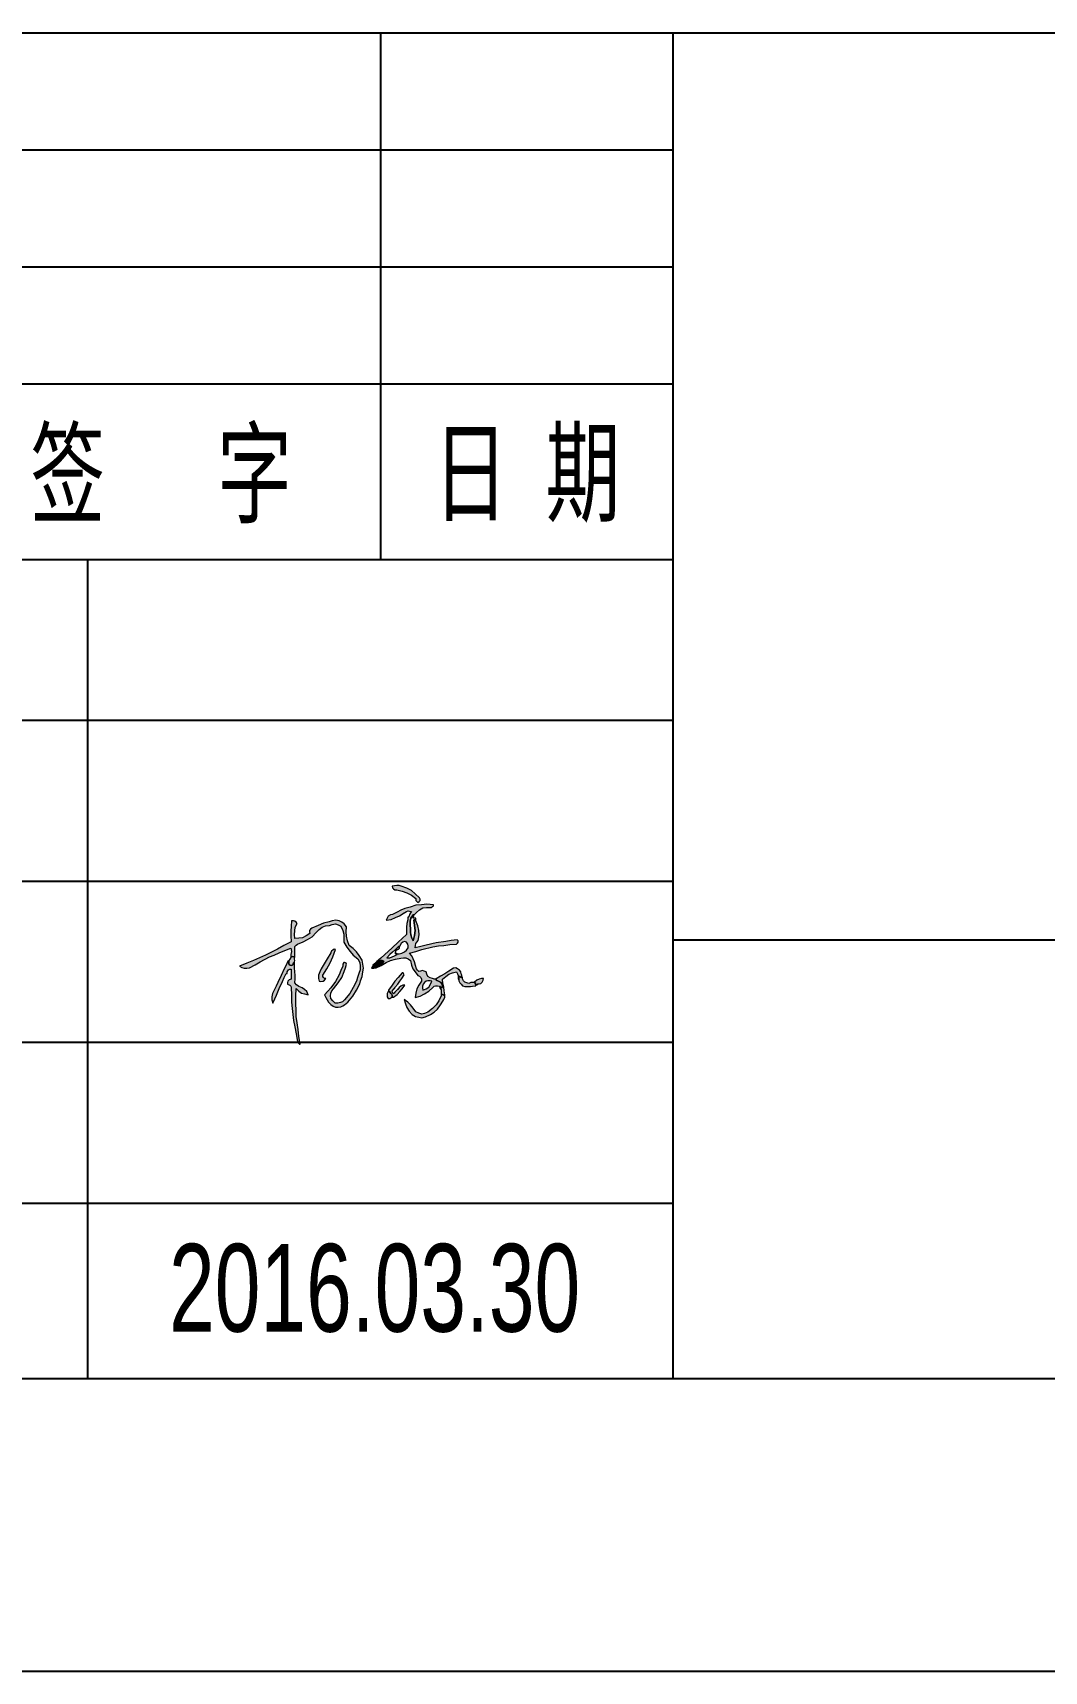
# Model space of a CAD drawing. Extents: x -29529 to 29888, y -30881 to 11129.
# Drawn here: x 14690 to 18148, y -30876 to -25276 of the extents above; entities that cross this region are included whole.
import ezdxf
from ezdxf.enums import TextEntityAlignment as Align

# ---------------------------------------------------------------- set-up
doc = ezdxf.new("R2010")
doc.units = 0
doc.layers.get('0').update_dxf_attribs({"linetype": 'CONTINUOUS', "lineweight": 25})
doc.layers.add('11字体层', color=3, linetype='CONTINUOUS', lineweight=25)
doc.layers.add('13图框与明细表层', color=3, linetype='CONTINUOUS', lineweight=25)
doc.styles.add('BTLHZ', font='', dxfattribs={"width": 0.7})
doc.styles.add('FSDBHZ', font='dgtxt.shx', dxfattribs={"width": 0.7, "bigfont": 'dghzfs.shx'})
doc.styles.get('BTLHZ').set_extended_font_data('SimSun')

# ---------------------------------------------------------------- blocks, each defined once
blk = doc.blocks.new('ZJDT3')
at = {"layer": '13图框与明细表层', "color": 7}
blk.add_line((0, 0), (180, 0), dxfattribs=at)
blk.add_line((0, 0), (180, 0), dxfattribs=at)

msp = doc.modelspace()

# ---------------------------------------------------------------- hatches: boundary and pattern name
h = msp.add_hatch(color=6)
h.paths.add_polyline_path([(16006.2, -28248.4), (16010.9, -28245.3), (16014.1, -28242.2), (16014.1, -28237.5), (16012.5, -28232.8), (15996.9, -28218.8), (15984.4, -28207.8), (15968.7, -28200), (15950, -28192.2), (15942.2, -28190.6), (15934.4, -28190.6), (15918.7, -28192.2), (15920.3, -28198.4), (15923.4, -28201.6), (15928.1, -28204.7), (15934.4, -28204.7), (15953.1, -28209.4), (15968.7, -28215.6), (15984.4, -28223.4), (16000, -28234.4), (16000, -28242.2), (16003.1, -28245.3)])
h.paths.add_polyline_path([(15918.7, -28571.9), (15920.3, -28571.9), (15921.9, -28571.9), (15923.4, -28571.9), (15935.9, -28562.6), (15945.3, -28553.2), (15953.1, -28543.8), (15962.5, -28531.3), (15954.7, -28531.3), (15948.4, -28534.4), (15942.2, -28539.1), (15937.5, -28545.4), (15935.9, -28545.4), (15935.9, -28546.9), (15931.2, -28551.6), (15928.1, -28554.8), (15925, -28557.9), (15921.9, -28561), (15920.3, -28556.3), (15918.7, -28551.6), (15921.9, -28546.9), (15925, -28542.3), (15926.5, -28542.3), (15928.1, -28542.3), (15928.1, -28540.7), (15928.1, -28539.1), (15937.5, -28528.2), (15945.3, -28517.2), (15951.6, -28507.9), (15959.4, -28495.4), (15957.8, -28490.7), (15956.2, -28489.1), (15953.1, -28489.1), (15939, -28504.7), (15928.1, -28517.2), (15918.7, -28531.3), (15906.2, -28548.5), (15906.2, -28550.1), (15906.2, -28551.6), (15906.2, -28553.2), (15907.8, -28553.2), (15909.4, -28553.2), (15914, -28559.4), (15917.2, -28562.6), (15918.7, -28565.7), (15918.7, -28568.8)])
h.paths.add_polyline_path([(15917.2, -28571.9), (15918.7, -28571.9), (15918.7, -28568.8), (15918.7, -28565.7), (15917.2, -28562.6), (15914, -28559.4), (15909.4, -28553.2), (15907.8, -28553.2), (15906.2, -28553.2), (15904.7, -28553.2), (15901.5, -28559.4), (15901.5, -28564.1), (15901.5, -28570.4), (15904.7, -28576.6), (15910.9, -28576.6)])
h.paths.add_polyline_path([(16204.7, -28532.9), (16204.7, -28531.3), (16204.7, -28529.8), (16204.7, -28528.2), (16201.6, -28525.1), (16203.2, -28521.9), (16198.5, -28521.9), (16196.9, -28521.9), (16195.3, -28521.9), (16193.8, -28521.9), (16192.2, -28521.9), (16187.5, -28521.9), (16181.3, -28525.1), (16173.5, -28523.5), (16167.2, -28520.4), (16162.5, -28515.7), (16159.4, -28509.4), (16159.4, -28503.2), (16156.3, -28503.2), (16153.2, -28503.2), (16150, -28501.6), (16146.9, -28501.6), (16146.9, -28506.3), (16146.9, -28507.9), (16146.9, -28509.4), (16146.9, -28511), (16146.9, -28515.7), (16150, -28523.5), (16154.7, -28528.2), (16159.4, -28532.9), (16167.2, -28536), (16176.6, -28536), (16186, -28536), (16193.8, -28534.4)])
h.paths.add_polyline_path([(16204.7, -28529.8), (16206.3, -28529.8), (16207.9, -28529.8), (16209.4, -28529.8), (16211, -28526.6), (16215.7, -28526.6), (16221.9, -28525.1), (16226.6, -28520.4), (16229.7, -28514.1), (16231.3, -28507.9), (16223.5, -28507.9), (16215.7, -28511), (16207.9, -28514.1), (16200, -28520.4), (16200, -28521.9), (16201.6, -28521.9), (16203.2, -28521.9), (16201.6, -28525.1), (16204.7, -28528.2)])
h.paths.add_polyline_path([(16093.8, -28565.7), (16095.3, -28565.7), (16096.9, -28565.7), (16098.5, -28565.7), (16098.5, -28564.1), (16096.9, -28550.1), (16095.3, -28537.6), (16092.2, -28525.1), (16090.6, -28511), (16101.6, -28501.6), (16112.5, -28493.8), (16125, -28489.1), (16139.1, -28486), (16142.2, -28492.2), (16143.8, -28498.5), (16143.8, -28511), (16145.3, -28511), (16146.9, -28511), (16146.9, -28507.9), (16146.9, -28506.3), (16146.9, -28504.7), (16146.9, -28501.6), (16150, -28501.6), (16153.2, -28503.2), (16154.7, -28503.2), (16156.3, -28503.2), (16156.3, -28500.1), (16156.3, -28496.9), (16154.7, -28492.2), (16153.2, -28486), (16148.5, -28479.7), (16142.2, -28475.1), (16136, -28471.9), (16128.1, -28473.5), (16112.5, -28482.9), (16098.5, -28492.2), (16084.4, -28500.1), (16068.8, -28509.4), (16068.8, -28511), (16068.8, -28512.6), (16068.8, -28514.1), (16076.6, -28517.2), (16084.4, -28520.4), (16089.1, -28528.2), (16090.6, -28536), (16089.1, -28539.1), (16086, -28539.1), (16084.4, -28537.6), (16084.4, -28536), (16082.8, -28536), (16081.3, -28536), (16081.3, -28537.6), (16081.3, -28539.1), (16081.3, -28540.7), (16084.4, -28543.8), (16086, -28546.9), (16086, -28551.6), (16086, -28554.8), (16086, -28556.3), (16086, -28559.4), (16086, -28564.1), (16087.5, -28564.1), (16089.1, -28562.6), (16090.6, -28562.6), (16093.8, -28564.1)])
h.paths.add_polyline_path([(16098.5, -28571.9), (16098.5, -28568.8), (16098.5, -28565.7), (16096.9, -28565.7), (16095.3, -28565.7), (16093.8, -28565.7), (16093.8, -28564.1), (16090.6, -28562.6), (16089.1, -28562.6), (16087.5, -28564.1), (16086, -28564.1), (16086, -28565.7), (16086, -28567.3), (16078.1, -28584.4), (16068.8, -28598.5), (16056.3, -28611), (16040.6, -28623.5), (16029.7, -28628.2), (16020.3, -28629.8), (16009.4, -28626.6), (16000, -28622), (15990.6, -28609.5), (15981.2, -28598.5), (15971.9, -28589.1), (15959.4, -28579.8), (15964.1, -28595.4), (15968.7, -28607.9), (15976.6, -28620.4), (15987.5, -28631.3), (15998.4, -28637.6), (16009.4, -28640.7), (16020.3, -28642.3), (16032.8, -28639.1), (16050, -28631.3), (16062.5, -28623.5), (16073.4, -28612.6), (16084.4, -28598.5), (16092.2, -28586), (16095.3, -28579.8)])
h = msp.add_hatch(color=6)
h.paths.add_polyline_path([(16023.4, -28267.2), (16035.9, -28265.6), (16050, -28265.6), (16053.1, -28265.6), (16056.3, -28262.5), (16059.4, -28259.4), (16059.4, -28256.3), (16037.5, -28254.7), (16018.8, -28256.3), (16000, -28257.8), (15979.7, -28264.1), (15962.5, -28268.8), (15948.4, -28275), (15935.9, -28281.3), (15920.3, -28289.1), (15912.5, -28290.6), (15904.7, -28295.3), (15901.5, -28301.6), (15898.4, -28309.4), (15915.6, -28306.3), (15929.7, -28300), (15943.7, -28293.8), (15959.4, -28284.4), (15960.9, -28284.4), (15962.5, -28284.4), (15962.5, -28282.8), (15967.2, -28279.7), (15973.4, -28276.6), (15978.1, -28278.1), (15984.4, -28279.7), (15981.2, -28284.4), (15978.1, -28289.1), (15976.6, -28293.8), (15973.4, -28298.5), (15971.9, -28298.5), (15971.9, -28301.6), (15971.9, -28303.1), (15971.9, -28304.7), (15971.9, -28307.8), (15968.7, -28320.3), (15967.2, -28332.8), (15967.2, -28343.8), (15967.2, -28357.8), (15953.1, -28371.9), (15940.6, -28382.8), (15917.2, -28404.7), (15893.7, -28426.6), (15879.7, -28439.1), (15865.6, -28451.6), (15865.6, -28453.2), (15868.7, -28453.2), (15873.4, -28448.5), (15878.1, -28446.9), (15884.4, -28446.9), (15890.6, -28448.5), (15885.9, -28456.3), (15878.1, -28461), (15878.1, -28462.6), (15878.1, -28464.1), (15879.7, -28464.1), (15881.2, -28464.1), (15898.4, -28453.2), (15912.5, -28446.9), (15929.7, -28442.2), (15948.4, -28439.1), (15957.8, -28437.5), (15965.6, -28437.5), (15973.4, -28440.7), (15981.2, -28446.9), (15984.4, -28462.6), (15989.1, -28475.1), (15996.9, -28486), (16006.2, -28498.5), (16012.5, -28500.1), (16017.2, -28504.7), (16018.8, -28511), (16018.8, -28517.2), (16009.4, -28531.3), (16003.1, -28543.8), (16000, -28557.9), (15996.9, -28573.5), (16014.1, -28568.8), (16029.7, -28561), (16043.8, -28551.6), (16057.8, -28539.1), (16062.5, -28534.4), (16067.2, -28532.9), (16073.4, -28532.9), (16079.7, -28534.4), (16079.7, -28536), (16081.3, -28536), (16082.8, -28536), (16084.4, -28536), (16084.4, -28537.6), (16086, -28539.1), (16089.1, -28539.1), (16090.6, -28536), (16089.1, -28528.2), (16084.4, -28520.4), (16076.6, -28517.2), (16068.8, -28514.1), (16068.8, -28512.6), (16068.8, -28511), (16065.6, -28511), (16062.5, -28511), (16059.4, -28509.4), (16056.3, -28507.9), (16048.4, -28506.3), (16040.6, -28501.6), (16037.5, -28493.8), (16034.4, -28486), (16028.1, -28482.9), (16021.9, -28481.3), (16015.6, -28482.9), (16009.4, -28484.4), (16004.7, -28479.7), (16001.6, -28475.1), (15998.4, -28464.1), (15995.3, -28451.6), (15990.6, -28440.7), (15985.9, -28431.3), (15978.1, -28421.9), (16000, -28415.7), (16020.3, -28409.4), (16057.8, -28400), (16076.6, -28396.9), (16095.3, -28395.3), (16115.6, -28392.2), (16139.1, -28390.7), (16142.2, -28387.5), (16143.8, -28384.4), (16143.8, -28379.7), (16140.7, -28376.6), (16120.3, -28378.2), (16101.6, -28381.3), (16068.8, -28386), (16034.4, -28393.8), (16017.2, -28398.5), (15996.9, -28403.2), (15998.4, -28395.3), (16000, -28389.1), (16003.1, -28384.4), (16007.8, -28378.2), (16010.9, -28359.4), (16009.4, -28343.8), (16006.2, -28328.1), (16000, -28311), (16000, -28309.4), (16000, -28307.8), (15996.9, -28307.8), (15995.3, -28307.8), (15992.2, -28307.8), (15995.3, -28326.6), (15996.9, -28343.8), (15995.3, -28361), (15990.6, -28379.7), (15985.9, -28370.3), (15982.8, -28359.4), (15981.2, -28350), (15981.2, -28339.1), (15979.7, -28325), (15979.7, -28312.5), (15982.8, -28301.6), (15990.6, -28290.6), (15992.2, -28290.6), (15993.7, -28290.6), (15998.4, -28286), (16001.6, -28282.8), (16012.5, -28273.5)])
h.paths.add_polyline_path([(15960.9, -28381.3), (15967.2, -28384.4), (15971.9, -28390.7), (15973.4, -28396.9), (15973.4, -28403.2), (15967.2, -28411), (15960.9, -28417.2), (15951.6, -28421.9), (15942.2, -28423.5), (15939, -28423.5), (15937.5, -28423.5), (15935.9, -28423.5), (15935.9, -28425), (15935.9, -28426.6), (15926.5, -28431.3), (15918.7, -28434.4), (15910.9, -28437.5), (15900, -28437.5), (15910.9, -28426.6), (15920.3, -28418.8), (15929.7, -28409.4), (15940.6, -28398.5), (15942.2, -28398.5), (15943.7, -28398.5), (15950, -28389.1), (15954.7, -28384.4)], flags=16)
h.paths.add_polyline_path([(16040.6, -28515.7), (16048.4, -28515.7), (16054.7, -28517.2), (16050, -28528.2), (16043.8, -28537.6), (16034.4, -28543.8), (16023.4, -28548.5), (16021.9, -28540.7), (16021.9, -28534.4), (16025, -28528.2), (16029.7, -28521.9), (16034.4, -28517.2)], flags=16)
h = msp.add_hatch(color=6)
h.paths.add_polyline_path([(15668.7, -28517.2), (15674.9, -28518.8), (15682.7, -28517.2), (15687.4, -28514.1), (15692.1, -28507.9), (15687.4, -28507.9), (15684.3, -28504.7), (15681.2, -28501.6), (15681.2, -28496.9), (15695.3, -28475.1), (15706.2, -28454.7), (15715.6, -28434.4), (15720.3, -28421.9), (15724.9, -28409.4), (15720.3, -28407.9), (15715.6, -28411), (15710.9, -28414.1), (15709.3, -28420.4), (15696.8, -28440.7), (15685.9, -28457.9), (15676.5, -28475.1), (15671.8, -28486), (15667.1, -28496.9), (15667.1, -28507.9)], flags=17)
h.paths.add_polyline_path([(15571.8, -28426.6), (15571.8, -28429.7), (15571.8, -28431.3), (15571.8, -28434.4), (15573.4, -28434.4), (15574.9, -28434.4), (15579.6, -28432.9), (15584.3, -28434.4), (15584.3, -28436), (15585.9, -28436), (15585.9, -28425), (15585.9, -28417.2), (15585.9, -28407.9), (15585.9, -28398.5), (15590.5, -28393.8), (15595.2, -28390.7), (15614, -28382.8), (15629.6, -28375), (15645.2, -28365.7), (15659.3, -28351.6), (15668.7, -28340.7), (15679.6, -28332.8), (15690.6, -28328.1), (15704.6, -28326.6), (15714, -28323.5), (15724.9, -28321.9), (15734.3, -28325), (15743.7, -28329.7), (15749.9, -28343.8), (15753.1, -28356.3), (15753.1, -28368.8), (15753.1, -28384.4), (15764, -28401.6), (15775, -28415.7), (15785.9, -28428.2), (15801.5, -28440.7), (15807.8, -28453.2), (15809.3, -28465.7), (15809.3, -28478.2), (15804.6, -28490.7), (15800, -28504.7), (15796.8, -28517.2), (15785.9, -28539.1), (15773.4, -28559.4), (15756.2, -28581.3), (15748.4, -28587.6), (15742.1, -28590.7), (15732.8, -28592.3), (15723.4, -28592.3), (15715.6, -28584.4), (15709.3, -28576.6), (15707.8, -28567.3), (15709.3, -28557.9), (15712.4, -28550.1), (15718.7, -28543.8), (15734.3, -28523.5), (15746.8, -28504.7), (15754.6, -28484.4), (15759.3, -28471.9), (15762.5, -28459.4), (15760.9, -28456.3), (15759.3, -28454.7), (15756.2, -28453.2), (15753.1, -28453.2), (15749.9, -28459.4), (15749.9, -28465.7), (15743.7, -28481.3), (15737.4, -28495.4), (15724.9, -28518.8), (15709.3, -28540.7), (15698.4, -28551.6), (15687.4, -28564.1), (15692.1, -28573.5), (15696.8, -28581.3), (15701.5, -28589.1), (15709.3, -28597), (15717.1, -28603.2), (15724.9, -28606.3), (15734.3, -28606.3), (15743.7, -28604.8), (15749.9, -28601.6), (15756.2, -28598.5), (15760.9, -28593.8), (15767.1, -28589.1), (15784.3, -28568.8), (15796.8, -28548.5), (15807.8, -28526.6), (15810.9, -28515.7), (15815.6, -28501.6), (15818.7, -28486), (15820.3, -28473.5), (15818.7, -28459.4), (15815.6, -28445.4), (15806.2, -28429.7), (15796.8, -28417.2), (15785.9, -28406.3), (15771.8, -28395.3), (15765.6, -28379.7), (15762.5, -28364.1), (15760.9, -28348.5), (15762.5, -28331.3), (15754.6, -28321.9), (15746.8, -28315.6), (15737.4, -28311), (15726.5, -28309.4), (15714, -28311), (15703.1, -28314.1), (15684.3, -28318.8), (15665.6, -28326.6), (15643.7, -28336), (15639, -28339.1), (15635.9, -28343.8), (15635.9, -28348.5), (15637.4, -28354.7), (15624.9, -28362.5), (15612.4, -28368.8), (15599.9, -28370.3), (15585.9, -28371.9), (15584.3, -28357.8), (15585.9, -28345.3), (15587.4, -28332.8), (15593.7, -28320.3), (15590.5, -28315.6), (15585.9, -28312.5), (15581.2, -28311), (15574.9, -28311), (15573.4, -28329.7), (15571.8, -28346.9), (15571.8, -28362.5), (15573.4, -28382.8), (15548.3, -28395.3), (15526.5, -28407.9), (15485.8, -28428.2), (15465.5, -28437.5), (15445.2, -28446.9), (15421.8, -28456.3), (15396.8, -28465.7), (15404.6, -28470.4), (15412.4, -28473.5), (15421.8, -28473.5), (15431.1, -28471.9), (15449.9, -28461), (15467.1, -28451.6), (15499.9, -28434.4), (15515.5, -28428.2), (15532.7, -28420.4), (15551.5, -28412.5), (15571.8, -28404.7), (15574.9, -28415.7)])
h.paths.add_polyline_path([(15581.2, -28454.7), (15582.7, -28454.7), (15584.3, -28454.7), (15584.3, -28453.2), (15584.3, -28451.6), (15585.9, -28446.9), (15584.3, -28442.2), (15584.3, -28439.1), (15584.3, -28437.5), (15584.3, -28434.4), (15579.6, -28432.9), (15574.9, -28434.4), (15573.4, -28434.4), (15571.8, -28434.4), (15571.8, -28436), (15568.7, -28442.2), (15565.5, -28446.9), (15565.5, -28448.5), (15565.5, -28450), (15565.5, -28451.6), (15565.5, -28456.3), (15567.1, -28461), (15570.2, -28462.6), (15574.9, -28464.1), (15579.6, -28461)], flags=17)
h.paths.add_polyline_path([(15584.3, -28471.9), (15584.3, -28467.2), (15584.3, -28464.1), (15584.3, -28462.6), (15584.3, -28459.4), (15584.3, -28454.7), (15582.7, -28454.7), (15581.2, -28454.7), (15579.6, -28461), (15574.9, -28464.1), (15570.2, -28462.6), (15567.1, -28461), (15565.5, -28456.3), (15565.5, -28451.6), (15565.5, -28450), (15565.5, -28448.5), (15564, -28448.5), (15562.4, -28448.5), (15556.2, -28462.6), (15549.9, -28475.1), (15539, -28498.5), (15528, -28521.9), (15521.8, -28534.4), (15515.5, -28548.5), (15509.3, -28559.4), (15507.7, -28570.4), (15507.7, -28581.3), (15510.8, -28592.3), (15517.1, -28578.2), (15523.3, -28565.7), (15532.7, -28542.3), (15543.7, -28518.8), (15549.9, -28504.7), (15556.2, -28490.7), (15557.7, -28490.7), (15559.3, -28490.7), (15559.3, -28489.1), (15559.3, -28487.6), (15559.3, -28486), (15564, -28478.2), (15568.7, -28476.6), (15573.4, -28476.6), (15573.4, -28482.9), (15573.4, -28486), (15573.4, -28492.2), (15573.4, -28493.8), (15573.4, -28495.4), (15573.4, -28501.6), (15573.4, -28504.7), (15573.4, -28511), (15567.1, -28512.6), (15562.4, -28517.2), (15560.8, -28521.9), (15560.8, -28528.2), (15568.7, -28531.3), (15571.8, -28534.4), (15573.4, -28539.1), (15574.9, -28565.7), (15574.9, -28589.1), (15576.5, -28611), (15579.6, -28631.3), (15581.2, -28651.6), (15585.9, -28673.5), (15590.5, -28697), (15595.2, -28723.5), (15596.8, -28726.7), (15598.4, -28729.8), (15601.5, -28732.9), (15604.6, -28732.9), (15599.9, -28706.3), (15596.8, -28682.9), (15593.7, -28659.5), (15590.5, -28637.6), (15590.5, -28617.3), (15589, -28593.8), (15589, -28568.8), (15590.5, -28542.3), (15599.9, -28551.6), (15609.3, -28557.9), (15618.7, -28561), (15631.2, -28564.1), (15626.5, -28553.2), (15618.7, -28545.4), (15610.9, -28540.7), (15599.9, -28536), (15592.1, -28529.8), (15585.9, -28523.5), (15587.4, -28509.4), (15587.4, -28496.9), (15585.9, -28486)])
msp.add_hatch(color=6).paths.add_polyline_path([(15878.1, -28465.7), (15878.1, -28464.1), (15878.1, -28462.6), (15878.1, -28461), (15885.9, -28456.3), (15890.6, -28448.5), (15884.4, -28446.9), (15878.1, -28446.9), (15873.4, -28448.5), (15868.7, -28453.2), (15865.6, -28453.2), (15862.5, -28453.2), (15857.8, -28457.9), (15853.1, -28462.6), (15851.5, -28467.2), (15848.4, -28473.5), (15856.2, -28473.5), (15864, -28471.9), (15870.3, -28468.8)])

# ---------------------------------------------------------------- linework, layer by layer
at = {"color": 6, "lineweight": 0}
for points in [[(16006.2, -28248.4), (16010.9, -28245.3), (16014.1, -28242.2), (16014.1, -28237.5), (16012.5, -28232.8), (15996.9, -28218.8), (15984.4, -28207.8), (15968.7, -28200), (15950, -28192.2), (15942.2, -28190.6), (15934.4, -28190.6), (15918.7, -28192.2), (15920.3, -28198.4), (15923.4, -28201.6), (15928.1, -28204.7), (15934.4, -28204.7), (15953.1, -28209.4), (15968.7, -28215.6), (15984.4, -28223.4), (16000, -28234.4), (16000, -28242.2), (16003.1, -28245.3), (16006.2, -28248.4)], [(16079.7, -28536), (16081.3, -28536), (16082.8, -28536), (16082.8, -28536), (16084.4, -28536), (16084.4, -28537.6), (16086, -28539.1), (16089.1, -28539.1), (16090.6, -28536), (16089.1, -28528.2), (16084.4, -28520.4), (16076.6, -28517.2), (16068.8, -28514.1), (16068.8, -28512.6), (16068.8, -28512.6), (16068.8, -28512.6), (16068.8, -28511), (16065.6, -28511), (16065.6, -28511), (16065.6, -28511), (16062.5, -28511), (16059.4, -28509.4), (16056.3, -28507.9), (16048.4, -28506.3), (16040.6, -28501.6), (16037.5, -28493.8), (16034.4, -28486), (16028.1, -28482.9), (16021.9, -28481.3), (16015.6, -28482.9), (16009.4, -28484.4), (16004.7, -28479.7), (16001.6, -28475.1), (15998.4, -28464.1), (15995.3, -28451.6), (15990.6, -28440.7), (15985.9, -28431.3), (15978.1, -28421.9), (16000, -28415.7), (16020.3, -28409.4), (16057.8, -28400), (16076.6, -28396.9), (16095.3, -28395.3), (16115.6, -28392.2), (16139.1, -28390.7), (16142.2, -28387.5), (16143.8, -28384.4), (16143.8, -28379.7), (16140.7, -28376.6), (16120.3, -28378.2), (16101.6, -28381.3), (16068.8, -28386), (16034.4, -28393.8), (16017.2, -28398.5), (15996.9, -28403.2), (15998.4, -28395.3), (16000, -28389.1), (16003.1, -28384.4), (16007.8, -28378.2), (16010.9, -28359.4), (16009.4, -28343.8), (16006.2, -28328.1), (16000, -28311), (16000, -28309.4), (16000, -28309.4), (16000, -28309.4), (16000, -28307.8), (15996.9, -28307.8), (15996.9, -28307.8), (15995.3, -28307.8), (15992.2, -28307.8), (15995.3, -28326.6), (15996.9, -28343.8), (15995.3, -28361), (15990.6, -28379.7), (15985.9, -28370.3), (15982.8, -28359.4), (15981.2, -28350), (15981.2, -28339.1), (15979.7, -28325), (15979.7, -28312.5), (15982.8, -28301.6), (15990.6, -28290.6), (15992.2, -28290.6), (15992.2, -28290.6), (15992.2, -28290.6), (15993.7, -28290.6), (15998.4, -28286), (16001.6, -28282.8), (16012.5, -28273.5), (16023.4, -28267.2), (16035.9, -28265.6), (16050, -28265.6), (16053.1, -28265.6), (16056.3, -28262.5), (16059.4, -28259.4), (16059.4, -28256.3), (16037.5, -28254.7), (16018.8, -28256.3), (16000, -28257.8), (15979.7, -28264.1), (15962.5, -28268.8), (15948.4, -28275), (15935.9, -28281.3), (15920.3, -28289.1), (15912.5, -28290.6), (15904.7, -28295.3), (15901.5, -28301.6), (15898.4, -28309.4), (15915.6, -28306.3), (15929.7, -28300), (15943.7, -28293.8), (15959.4, -28284.4), (15960.9, -28284.4), (15960.9, -28284.4), (15960.9, -28284.4), (15962.5, -28284.4), (15962.5, -28284.4), (15962.5, -28282.8), (15967.2, -28279.7), (15973.4, -28276.6), (15978.1, -28278.1), (15984.4, -28279.7), (15981.2, -28284.4), (15978.1, -28289.1), (15976.6, -28293.8), (15973.4, -28298.5), (15973.4, -28298.5), (15971.9, -28298.5), (15971.9, -28301.6), (15971.9, -28303.1), (15971.9, -28303.1), (15971.9, -28303.1), (15971.9, -28304.7), (15971.9, -28307.8), (15968.7, -28320.3), (15967.2, -28332.8), (15967.2, -28343.8), (15967.2, -28357.8), (15953.1, -28371.9), (15940.6, -28382.8), (15917.2, -28404.7), (15893.7, -28426.6), (15879.7, -28439.1), (15865.6, -28451.6), (15865.6, -28453.2), (15865.6, -28453.2), (15867.2, -28453.2), (15867.2, -28453.2), (15867.2, -28453.2), (15868.7, -28453.2), (15873.4, -28448.5), (15878.1, -28446.9), (15884.4, -28446.9), (15890.6, -28448.5), (15885.9, -28456.3), (15878.1, -28461), (15878.1, -28462.6), (15878.1, -28462.6), (15878.1, -28462.6), (15878.1, -28464.1), (15879.7, -28464.1), (15879.7, -28464.1), (15879.7, -28464.1), (15881.2, -28464.1), (15898.4, -28453.2), (15912.5, -28446.9), (15929.7, -28442.2), (15948.4, -28439.1), (15957.8, -28437.5), (15965.6, -28437.5), (15973.4, -28440.7), (15981.2, -28446.9), (15984.4, -28462.6), (15989.1, -28475.1), (15996.9, -28486), (16006.2, -28498.5), (16012.5, -28500.1), (16017.2, -28504.7), (16018.8, -28511), (16018.8, -28517.2), (16009.4, -28531.3), (16003.1, -28543.8), (16000, -28557.9), (15996.9, -28573.5), (16014.1, -28568.8), (16029.7, -28561), (16043.8, -28551.6), (16057.8, -28539.1), (16062.5, -28534.4), (16067.2, -28532.9), (16073.4, -28532.9), (16079.7, -28534.4), (16079.7, -28536), (16079.7, -28536)], [(15571.8, -28426.6), (15571.8, -28429.7), (15571.8, -28431.3), (15571.8, -28431.3), (15571.8, -28434.4), (15573.4, -28434.4), (15573.4, -28434.4), (15573.4, -28434.4), (15574.9, -28434.4), (15579.6, -28432.9), (15584.3, -28434.4), (15584.3, -28436), (15584.3, -28436), (15585.9, -28436), (15585.9, -28436), (15585.9, -28425), (15585.9, -28417.2), (15585.9, -28407.9), (15585.9, -28398.5), (15590.5, -28393.8), (15595.2, -28390.7), (15614, -28382.8), (15629.6, -28375), (15645.2, -28365.7), (15659.3, -28351.6), (15668.7, -28340.7), (15679.6, -28332.8), (15690.6, -28328.1), (15704.6, -28326.6), (15714, -28323.5), (15724.9, -28321.9), (15734.3, -28325), (15743.7, -28329.7), (15749.9, -28343.8), (15753.1, -28356.3), (15753.1, -28368.8), (15753.1, -28384.4), (15764, -28401.6), (15775, -28415.7), (15785.9, -28428.2), (15801.5, -28440.7), (15807.8, -28453.2), (15809.3, -28465.7), (15809.3, -28478.2), (15804.6, -28490.7), (15800, -28504.7), (15796.8, -28517.2), (15785.9, -28539.1), (15773.4, -28559.4), (15756.2, -28581.3), (15748.4, -28587.6), (15742.1, -28590.7), (15732.8, -28592.3), (15723.4, -28592.3), (15715.6, -28584.4), (15709.3, -28576.6), (15707.8, -28567.3), (15709.3, -28557.9), (15712.4, -28550.1), (15718.7, -28543.8), (15734.3, -28523.5), (15746.8, -28504.7), (15754.6, -28484.4), (15759.3, -28471.9), (15762.5, -28459.4), (15760.9, -28456.3), (15759.3, -28454.7), (15756.2, -28453.2), (15753.1, -28453.2), (15749.9, -28459.4), (15749.9, -28465.7), (15743.7, -28481.3), (15737.4, -28495.4), (15724.9, -28518.8), (15709.3, -28540.7), (15698.4, -28551.6), (15687.4, -28564.1), (15692.1, -28573.5), (15696.8, -28581.3), (15701.5, -28589.1), (15709.3, -28597), (15717.1, -28603.2), (15724.9, -28606.3), (15734.3, -28606.3), (15743.7, -28604.8), (15749.9, -28601.6), (15756.2, -28598.5), (15760.9, -28593.8), (15767.1, -28589.1), (15784.3, -28568.8), (15796.8, -28548.5), (15807.8, -28526.6), (15810.9, -28515.7), (15815.6, -28501.6), (15818.7, -28486), (15820.3, -28473.5), (15818.7, -28459.4), (15815.6, -28445.4), (15806.2, -28429.7), (15796.8, -28417.2), (15785.9, -28406.3), (15771.8, -28395.3), (15765.6, -28379.7), (15762.5, -28364.1), (15760.9, -28348.5), (15762.5, -28331.3), (15754.6, -28321.9), (15746.8, -28315.6), (15737.4, -28311), (15726.5, -28309.4), (15714, -28311), (15703.1, -28314.1), (15684.3, -28318.8), (15665.6, -28326.6), (15643.7, -28336), (15639, -28339.1), (15635.9, -28343.8), (15635.9, -28348.5), (15637.4, -28354.7), (15624.9, -28362.5), (15612.4, -28368.8), (15599.9, -28370.3), (15585.9, -28371.9), (15584.3, -28357.8), (15585.9, -28345.3), (15587.4, -28332.8), (15593.7, -28320.3), (15590.5, -28315.6), (15585.9, -28312.5), (15581.2, -28311), (15574.9, -28311), (15573.4, -28329.7), (15571.8, -28346.9), (15571.8, -28362.5), (15573.4, -28382.8), (15548.3, -28395.3), (15526.5, -28407.9), (15485.8, -28428.2), (15465.5, -28437.5), (15445.2, -28446.9), (15421.8, -28456.3), (15396.8, -28465.7), (15404.6, -28470.4), (15412.4, -28473.5), (15421.8, -28473.5), (15431.1, -28471.9), (15449.9, -28461), (15467.1, -28451.6), (15499.9, -28434.4), (15515.5, -28428.2), (15532.7, -28420.4), (15551.5, -28412.5), (15571.8, -28404.7), (15574.9, -28415.7), (15571.8, -28426.6)], [(15992.2, -28307.8), (15995.3, -28307.8), (15996.9, -28307.8), (15996.9, -28307.8), (16000, -28307.8), (16000, -28304.7), (16000, -28304.7), (16000, -28304.7), (16000, -28301.6), (15990.6, -28301.6), (15990.6, -28298.5), (15992.2, -28295.3), (15992.2, -28293.8), (15992.2, -28293.8), (15992.2, -28292.2), (15992.2, -28290.6), (15992.2, -28290.6), (15990.6, -28290.6), (15982.8, -28301.6), (15979.7, -28312.5), (15979.7, -28325), (15981.2, -28339.1), (15981.2, -28350), (15982.8, -28359.4), (15985.9, -28370.3), (15990.6, -28379.7), (15995.3, -28361), (15996.9, -28343.8), (15995.3, -28326.6), (15992.2, -28307.8)], [(15929.7, -28423.5), (15932.8, -28423.5), (15935.9, -28423.5), (15935.9, -28423.5), (15937.5, -28423.5), (15939, -28423.5), (15942.2, -28423.5), (15951.6, -28421.9), (15960.9, -28417.2), (15967.2, -28411), (15973.4, -28403.2), (15973.4, -28396.9), (15971.9, -28390.7), (15967.2, -28384.4), (15960.9, -28381.3), (15954.7, -28384.4), (15950, -28389.1), (15943.7, -28398.5), (15943.7, -28398.5), (15942.2, -28398.5), (15942.2, -28400), (15942.2, -28401.6), (15942.2, -28401.6), (15942.2, -28403.2), (15942.2, -28406.3), (15940.6, -28407.9), (15935.9, -28409.4), (15931.2, -28412.5), (15929.7, -28417.2), (15929.7, -28423.5)], [(15581.2, -28454.7), (15582.7, -28454.7), (15582.7, -28454.7), (15582.7, -28454.7), (15584.3, -28454.7), (15584.3, -28453.2), (15584.3, -28453.2), (15584.3, -28453.2), (15584.3, -28451.6), (15585.9, -28446.9), (15584.3, -28442.2), (15584.3, -28439.1), (15584.3, -28439.1), (15584.3, -28437.5), (15584.3, -28434.4), (15579.6, -28432.9), (15574.9, -28434.4), (15573.4, -28434.4), (15573.4, -28434.4), (15573.4, -28434.4), (15571.8, -28434.4), (15571.8, -28436), (15571.8, -28436), (15568.7, -28442.2), (15565.5, -28446.9), (15565.5, -28448.5), (15565.5, -28450), (15565.5, -28450), (15565.5, -28451.6), (15565.5, -28456.3), (15567.1, -28461), (15570.2, -28462.6), (15574.9, -28464.1), (15579.6, -28461), (15581.2, -28454.7)], [(15668.7, -28517.2), (15674.9, -28518.8), (15682.7, -28517.2), (15687.4, -28514.1), (15692.1, -28507.9), (15687.4, -28507.9), (15684.3, -28504.7), (15681.2, -28501.6), (15681.2, -28496.9), (15695.3, -28475.1), (15706.2, -28454.7), (15715.6, -28434.4), (15720.3, -28421.9), (15724.9, -28409.4), (15720.3, -28407.9), (15715.6, -28411), (15710.9, -28414.1), (15709.3, -28420.4), (15696.8, -28440.7), (15685.9, -28457.9), (15676.5, -28475.1), (15671.8, -28486), (15667.1, -28496.9), (15667.1, -28507.9), (15668.7, -28517.2)], [(15878.1, -28465.7), (15878.1, -28464.1), (15878.1, -28464.1), (15878.1, -28462.6), (15878.1, -28461), (15885.9, -28456.3), (15890.6, -28448.5), (15884.4, -28446.9), (15878.1, -28446.9), (15873.4, -28448.5), (15868.7, -28453.2), (15865.6, -28453.2), (15865.6, -28453.2), (15865.6, -28453.2), (15862.5, -28453.2), (15857.8, -28457.9), (15853.1, -28462.6), (15851.5, -28467.2), (15848.4, -28473.5), (15856.2, -28473.5), (15864, -28471.9), (15870.3, -28468.8), (15878.1, -28465.7)], [(15935.9, -28426.6), (15935.9, -28425), (15935.9, -28425), (15935.9, -28425), (15935.9, -28423.5), (15932.8, -28423.5), (15932.8, -28423.5), (15932.8, -28423.5), (15929.7, -28423.5), (15929.7, -28417.2), (15931.2, -28412.5), (15935.9, -28409.4), (15940.6, -28407.9), (15942.2, -28406.3), (15942.2, -28403.2), (15942.2, -28401.6), (15942.2, -28401.6), (15942.2, -28400), (15942.2, -28398.5), (15942.2, -28398.5), (15940.6, -28398.5), (15929.7, -28409.4), (15920.3, -28418.8), (15910.9, -28426.6), (15900, -28437.5), (15910.9, -28437.5), (15918.7, -28434.4), (15926.5, -28431.3), (15935.9, -28426.6)], [(15584.3, -28471.9), (15584.3, -28467.2), (15584.3, -28464.1), (15584.3, -28464.1), (15584.3, -28464.1), (15584.3, -28462.6), (15584.3, -28462.6), (15584.3, -28459.4), (15584.3, -28454.7), (15582.7, -28454.7), (15582.7, -28454.7), (15582.7, -28454.7), (15581.2, -28454.7), (15579.6, -28461), (15574.9, -28464.1), (15570.2, -28462.6), (15567.1, -28461), (15565.5, -28456.3), (15565.5, -28451.6), (15565.5, -28450), (15565.5, -28450), (15565.5, -28450), (15565.5, -28448.5), (15564, -28448.5), (15564, -28448.5), (15564, -28448.5), (15562.4, -28448.5), (15556.2, -28462.6), (15549.9, -28475.1), (15539, -28498.5), (15528, -28521.9), (15521.8, -28534.4), (15515.5, -28548.5), (15509.3, -28559.4), (15507.7, -28570.4), (15507.7, -28581.3), (15510.8, -28592.3), (15517.1, -28578.2), (15523.3, -28565.7), (15532.7, -28542.3), (15543.7, -28518.8), (15549.9, -28504.7), (15556.2, -28490.7), (15557.7, -28490.7), (15557.7, -28490.7), (15557.7, -28490.7), (15559.3, -28490.7), (15559.3, -28489.1), (15559.3, -28489.1), (15559.3, -28487.6), (15559.3, -28486), (15564, -28478.2), (15568.7, -28476.6), (15573.4, -28476.6), (15573.4, -28482.9), (15573.4, -28486), (15573.4, -28492.2), (15573.4, -28493.8), (15573.4, -28493.8), (15573.4, -28493.8), (15573.4, -28495.4), (15573.4, -28501.6), (15573.4, -28504.7), (15573.4, -28511), (15567.1, -28512.6), (15562.4, -28517.2), (15560.8, -28521.9), (15560.8, -28528.2), (15568.7, -28531.3), (15571.8, -28534.4), (15573.4, -28539.1), (15574.9, -28565.7), (15574.9, -28589.1), (15576.5, -28611), (15579.6, -28631.3), (15581.2, -28651.6), (15585.9, -28673.5), (15590.5, -28697), (15595.2, -28723.5), (15596.8, -28726.7), (15598.4, -28729.8), (15601.5, -28732.9), (15604.6, -28732.9), (15599.9, -28706.3), (15596.8, -28682.9), (15593.7, -28659.5), (15590.5, -28637.6), (15590.5, -28617.3), (15589, -28593.8), (15589, -28568.8), (15590.5, -28542.3), (15599.9, -28551.6), (15609.3, -28557.9), (15618.7, -28561), (15631.2, -28564.1), (15626.5, -28553.2), (15618.7, -28545.4), (15610.9, -28540.7), (15599.9, -28536), (15592.1, -28529.8), (15585.9, -28523.5), (15587.4, -28509.4), (15587.4, -28496.9), (15585.9, -28486), (15584.3, -28471.9)], [(15918.7, -28571.9), (15920.3, -28571.9), (15921.9, -28571.9), (15921.9, -28571.9), (15923.4, -28571.9), (15935.9, -28562.6), (15945.3, -28553.2), (15953.1, -28543.8), (15962.5, -28531.3), (15954.7, -28531.3), (15948.4, -28534.4), (15942.2, -28539.1), (15937.5, -28545.4), (15937.5, -28545.4), (15935.9, -28545.4), (15935.9, -28546.9), (15935.9, -28546.9), (15931.2, -28551.6), (15928.1, -28554.8), (15925, -28557.9), (15921.9, -28561), (15920.3, -28556.3), (15918.7, -28551.6), (15921.9, -28546.9), (15925, -28542.3), (15926.5, -28542.3), (15926.5, -28542.3), (15926.5, -28542.3), (15928.1, -28542.3), (15928.1, -28540.7), (15928.1, -28540.7), (15928.1, -28540.7), (15928.1, -28539.1), (15937.5, -28528.2), (15945.3, -28517.2), (15951.6, -28507.9), (15959.4, -28495.4), (15957.8, -28490.7), (15956.2, -28489.1), (15953.1, -28489.1), (15939, -28504.7), (15928.1, -28517.2), (15918.7, -28531.3), (15906.2, -28548.5), (15906.2, -28550.1), (15906.2, -28551.6), (15906.2, -28551.6), (15906.2, -28553.2), (15907.8, -28553.2), (15907.8, -28553.2), (15907.8, -28553.2), (15909.4, -28553.2), (15914, -28559.4), (15917.2, -28562.6), (15918.7, -28565.7), (15918.7, -28568.8), (15918.7, -28568.8), (15918.7, -28568.8), (15918.7, -28571.9)], [(16093.8, -28565.7), (16095.3, -28565.7), (16096.9, -28565.7), (16096.9, -28565.7), (16098.5, -28565.7), (16098.5, -28565.7), (16098.5, -28564.1), (16096.9, -28550.1), (16095.3, -28537.6), (16092.2, -28525.1), (16090.6, -28511), (16101.6, -28501.6), (16112.5, -28493.8), (16125, -28489.1), (16139.1, -28486), (16142.2, -28492.2), (16143.8, -28498.5), (16143.8, -28511), (16145.3, -28511), (16145.3, -28511), (16145.3, -28511), (16146.9, -28511), (16146.9, -28507.9), (16146.9, -28506.3), (16146.9, -28506.3), (16146.9, -28506.3), (16146.9, -28504.7), (16146.9, -28501.6), (16150, -28501.6), (16153.2, -28503.2), (16154.7, -28503.2), (16154.7, -28503.2), (16154.7, -28503.2), (16156.3, -28503.2), (16156.3, -28500.1), (16156.3, -28500.1), (16156.3, -28500.1), (16156.3, -28496.9), (16154.7, -28492.2), (16153.2, -28486), (16148.5, -28479.7), (16142.2, -28475.1), (16136, -28471.9), (16128.1, -28473.5), (16112.5, -28482.9), (16098.5, -28492.2), (16084.4, -28500.1), (16068.8, -28509.4), (16068.8, -28511), (16068.8, -28512.6), (16068.8, -28512.6), (16068.8, -28514.1), (16076.6, -28517.2), (16084.4, -28520.4), (16089.1, -28528.2), (16090.6, -28536), (16089.1, -28539.1), (16086, -28539.1), (16084.4, -28537.6), (16084.4, -28536), (16082.8, -28536), (16082.8, -28536), (16082.8, -28536), (16081.3, -28536), (16081.3, -28537.6), (16081.3, -28539.1), (16081.3, -28539.1), (16081.3, -28540.7), (16084.4, -28543.8), (16086, -28546.9), (16086, -28551.6), (16086, -28554.8), (16086, -28554.8), (16086, -28556.3), (16086, -28556.3), (16086, -28556.3), (16086, -28559.4), (16086, -28564.1), (16087.5, -28564.1), (16087.5, -28564.1), (16089.1, -28562.6), (16090.6, -28562.6), (16093.8, -28564.1), (16093.8, -28565.7)], [(16204.7, -28532.9), (16204.7, -28531.3), (16204.7, -28531.3), (16204.7, -28529.8), (16204.7, -28528.2), (16201.6, -28525.1), (16203.2, -28521.9), (16198.5, -28521.9), (16196.9, -28521.9), (16195.3, -28521.9), (16193.8, -28521.9), (16192.2, -28521.9), (16187.5, -28521.9), (16181.3, -28525.1), (16173.5, -28523.5), (16167.2, -28520.4), (16162.5, -28515.7), (16159.4, -28509.4), (16159.4, -28503.2), (16156.3, -28503.2), (16156.3, -28503.2), (16156.3, -28503.2), (16153.2, -28503.2), (16150, -28501.6), (16146.9, -28501.6), (16146.9, -28506.3), (16146.9, -28507.9), (16146.9, -28509.4), (16146.9, -28509.4), (16146.9, -28511), (16146.9, -28515.7), (16150, -28523.5), (16154.7, -28528.2), (16159.4, -28532.9), (16167.2, -28536), (16176.6, -28536), (16186, -28536), (16193.8, -28534.4), (16204.7, -28532.9)], [(15917.2, -28571.9), (15918.7, -28571.9), (15918.7, -28571.9), (15918.7, -28568.8), (15918.7, -28568.8), (15918.7, -28568.8), (15918.7, -28565.7), (15917.2, -28562.6), (15914, -28559.4), (15909.4, -28553.2), (15907.8, -28553.2), (15907.8, -28553.2), (15906.2, -28553.2), (15904.7, -28553.2), (15901.5, -28559.4), (15901.5, -28564.1), (15901.5, -28570.4), (15904.7, -28576.6), (15910.9, -28576.6), (15917.2, -28571.9)], [(16023.4, -28548.5), (16034.4, -28543.8), (16043.8, -28537.6), (16050, -28528.2), (16054.7, -28517.2), (16048.4, -28515.7), (16040.6, -28515.7), (16034.4, -28517.2), (16029.7, -28521.9), (16025, -28528.2), (16021.9, -28534.4), (16021.9, -28540.7), (16023.4, -28548.5)], [(16204.7, -28529.8), (16206.3, -28529.8), (16207.9, -28529.8), (16207.9, -28529.8), (16209.4, -28529.8), (16211, -28526.6), (16215.7, -28526.6), (16221.9, -28525.1), (16226.6, -28520.4), (16229.7, -28514.1), (16231.3, -28507.9), (16223.5, -28507.9), (16215.7, -28511), (16207.9, -28514.1), (16200, -28520.4), (16200, -28521.9), (16200, -28521.9), (16201.6, -28521.9), (16201.6, -28521.9), (16201.6, -28521.9), (16203.2, -28521.9), (16201.6, -28525.1), (16204.7, -28528.2), (16204.7, -28529.8), (16204.7, -28529.8)], [(16098.5, -28571.9), (16098.5, -28568.8), (16098.5, -28568.8), (16098.5, -28568.8), (16098.5, -28565.7), (16096.9, -28565.7), (16096.9, -28565.7), (16095.3, -28565.7), (16093.8, -28565.7), (16093.8, -28564.1), (16090.6, -28562.6), (16089.1, -28562.6), (16087.5, -28564.1), (16087.5, -28564.1), (16086, -28564.1), (16086, -28565.7), (16086, -28565.7), (16086, -28565.7), (16086, -28567.3), (16078.1, -28584.4), (16068.8, -28598.5), (16056.3, -28611), (16040.6, -28623.5), (16029.7, -28628.2), (16020.3, -28629.8), (16009.4, -28626.6), (16000, -28622), (15990.6, -28609.5), (15981.2, -28598.5), (15971.9, -28589.1), (15959.4, -28579.8), (15964.1, -28595.4), (15968.7, -28607.9), (15976.6, -28620.4), (15987.5, -28631.3), (15998.4, -28637.6), (16009.4, -28640.7), (16020.3, -28642.3), (16032.8, -28639.1), (16050, -28631.3), (16062.5, -28623.5), (16073.4, -28612.6), (16084.4, -28598.5), (16092.2, -28586), (16095.3, -28579.8), (16098.5, -28571.9)]]:
    msp.add_lwpolyline(points, close=True, dxfattribs=at)
at = {"layer": '13图框与明细表层', "color": 7}
for p, q in [((10878.8, -25275.9), (28878.8, -25275.9)), ((16878.8, -29875.9), (16878.8, -25275.9)), ((10878.8, -27075.9), (16878.8, -27075.9)), ((16878.8, -28375.9), (28878.8, -28375.9)), ((-27021.2, -29875.9), (28878.8, -29875.9)), ((10878.8, -29875.9), (28878.8, -29875.9))]:
    msp.add_line(p, q, dxfattribs=at)
at = {"layer": '13图框与明细表层', "color": 1}
for p, q in [((15878.8, -25275.9), (15878.8, -27075.9)), ((10878.8, -25675.9), (16878.8, -25675.9)), ((10878.8, -26075.9), (16878.8, -26075.9)), ((10878.8, -26475.9), (16878.8, -26475.9)), ((14878.8, -29875.9), (14878.8, -27075.9)), ((10878.8, -27625.9), (16878.8, -27625.9)), ((10878.8, -28175.9), (16878.8, -28175.9)), ((10878.8, -28725.9), (16878.8, -28725.9)), ((10878.8, -29275.9), (16878.8, -29275.9)), ((-29521.2, -30875.9), (29878.8, -30875.9))]:
    msp.add_line(p, q, dxfattribs=at)

# ---------------------------------------------------------------- block references
at = {"layer": '13图框与明细表层', "color": 7, "xscale": 100, "yscale": 100, "zscale": 100}
msp.add_blockref('ZJDT3', (10878.8, -25275.9), dxfattribs=at)

# ---------------------------------------------------------------- texts
at = {"layer": '11字体层', "style": 'FSDBHZ', "width": 0.7}
msp.add_text('2016.03.30', height=300, dxfattribs=at).set_placement((15858.7, -29565.3), align=Align.MIDDLE_CENTER)
at = {"layer": '13图框与明细表层', "color": 1, "style": 'BTLHZ', "width": 0.67}
for s, p in [('签   字', (15128.8, -26775.9)), ('日 期', (16378.8, -26775.9))]:
    msp.add_text(s, height=280, dxfattribs=at).set_placement(p, align=Align.MIDDLE)

doc.saveas('drawing.dxf')
